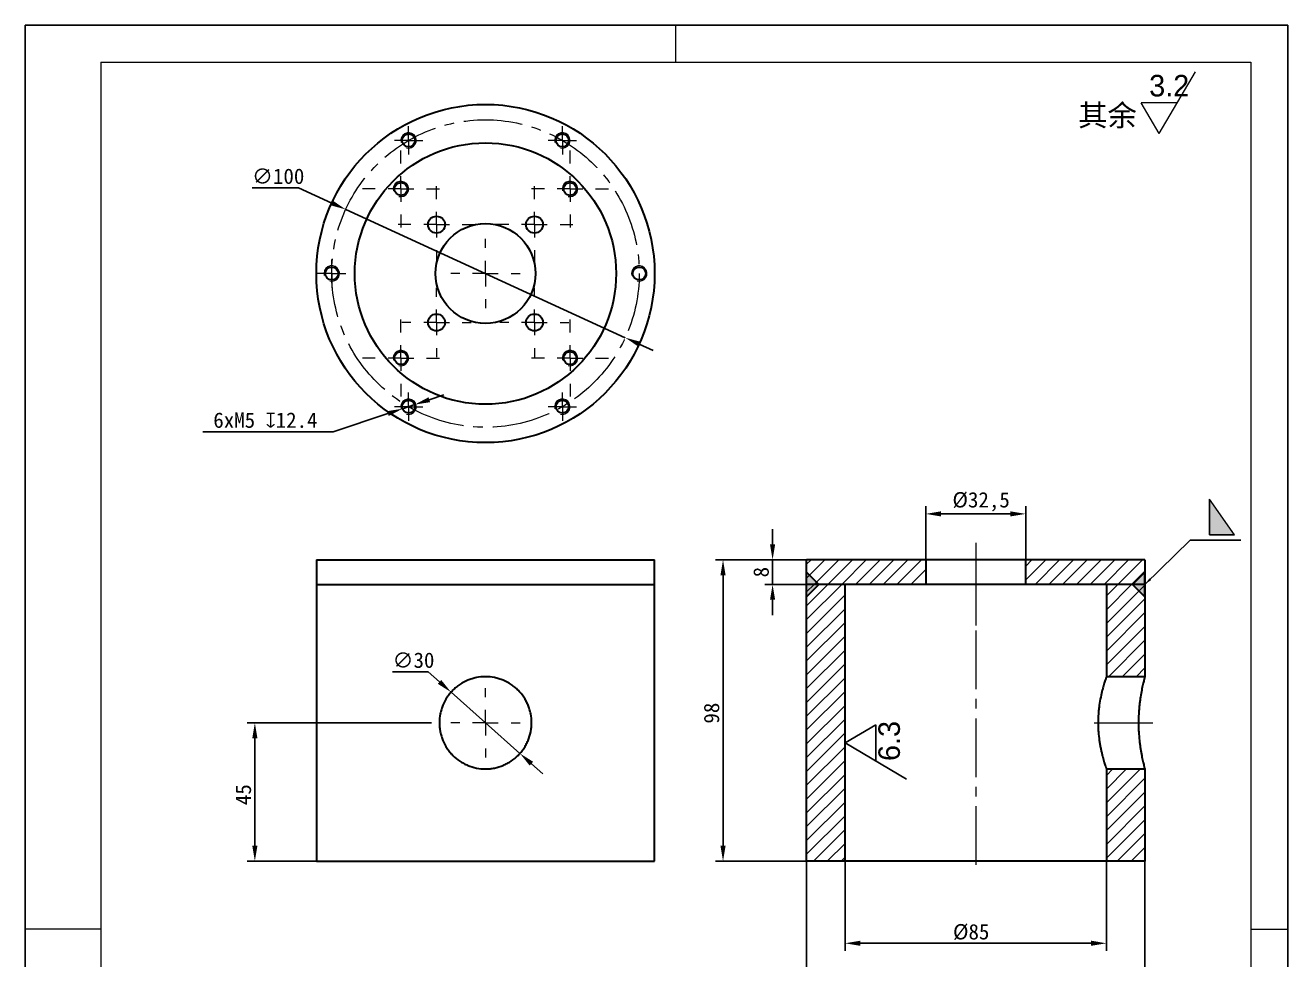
# Model space of a CAD drawing. Header units: millimetres. Extents: x 13 to 7248, y -1201 to 1478.
# Drawn here: x 3315.9 to 3726.5, y 291.4 to 595.3 of the extents above; entities that cross this region are included whole.
import ezdxf

# ---------------------------------------------------------------- set-up
doc = ezdxf.new("R2010")
doc.units = ezdxf.units.MM
doc.header["$LTSCALE"] = 5
doc.header["$PDSIZE"] = -1
doc.linetypes.add('CENTER2', pattern=[28.575, 19.05, -3.175, 3.175, -3.175])
doc.linetypes.add('SLD-实线', pattern=[0])
doc.layers.get('0').update_dxf_attribs({"lineweight": 30})
for name, color, linetype, lineweight in [('中心线层', 1, 'CENTER2', 13), ('剖面层', 2, 'Continuous', 15), ('粗实线', 7, 'SLD-实线', 15), ('细实线层', 5, 'Continuous', 15)]:
    doc.layers.add(name, color=color, linetype=linetype, lineweight=lineweight)
for name, color, linetype in [('图框', 7, 'SLD-实线'), ('文字层', 7, 'SLD-实线'), ('标注层', 96, 'SLD-实线'), ('标注线', 4, 'SLD-实线')]:
    doc.layers.add(name, color=color, linetype=linetype)
doc.styles.add('SLDTEXTSTYLE0', font='')
doc.styles.add('SLDTEXTSTYLE3', font='', dxfattribs={"bigfont": 'bigfont'})
doc.styles.get("Standard").update_dxf_attribs({"font": ''})
doc.styles.get('SLDTEXTSTYLE0').set_extended_font_data('汉仪长仿宋体')
doc.styles.get('SLDTEXTSTYLE3').set_extended_font_data('汉仪长仿宋体')
doc.styles.get('Standard').set_extended_font_data('SimSun')
doc.dimstyles.new('ISO-25', dxfattribs={"dimtxt": 2.5, "dimasz": 2.5, "dimexe": 1.25, "dimexo": 0, "dimtad": 1, "dimtoh": 1, "dimtxsty": 'Standard', "dimcen": 2.5, "dimclrt": 256, "dimadec": 0, "dimazin": 0, "dimtfac": 1, "dimtmove": 0, "dimatfit": 3, "dimfxl": 0, "dimarcsym": 0})
doc.dimstyles.new('副本2-1', dxfattribs={"dimscale": 2, "dimtxt": 2.5, "dimasz": 2.5, "dimexe": 1.25, "dimexo": 0, "dimtad": 1, "dimtoh": 1, "dimtxsty": 'Standard', "dimcen": 2.5, "dimclrt": 256, "dimadec": 0, "dimazin": 0, "dimtfac": 1, "dimtmove": 0, "dimatfit": 3, "dimfxl": 0, "dimarcsym": 0})
pattern_1 = [(45, (3310.934, 3.747), (-2.245064, 2.245064), [])]

# ---------------------------------------------------------------- blocks, each defined once
blk = doc.blocks.new('*D113')
at = {"layer": 'Defpoints', "color": 0}
for p in [(3448.11, 368.48), (3390.61, 323.48), (3410.61, 323.48)]:
    blk.add_point(p, dxfattribs=at)
at = {"layer": '标注层', "color": 0, "lineweight": -2}
for p, q in [((3448.11, 368.48), (3388.11, 368.48)), ((3390.61, 363.48), (3390.61, 328.48)), ((3410.61, 323.48), (3388.11, 323.48))]:
    blk.add_line(p, q, dxfattribs=at)
at = {"layer": '标注层', "color": 0}
for points in [[(3389.78, 363.48), (3391.45, 363.48), (3390.61, 368.48)], [(3389.78, 328.48), (3391.45, 328.48), (3390.61, 323.48)]]:
    blk.add_solid(points, dxfattribs=at)
at = {"layer": '标注层', "insert": (3384.36, 345.11), "char_height": 5, "attachment_point": 2, "rotation": 90}
blk.add_mtext('45', dxfattribs=at)
blk = doc.blocks.new('*D114')
at = {"layer": 'Defpoints', "color": 0}
for p in [(3454.41, 378.45), (3476.82, 358.51)]:
    blk.add_point(p, dxfattribs=at)
at = {"layer": '标注层', "color": 0, "lineweight": -2}
for p, q in [((3435.4, 385.1), (3446.94, 385.1)), ((3446.94, 385.1), (3450.67, 381.77)), ((3476.82, 358.51), (3454.41, 378.45)), ((3480.55, 355.18), (3484.29, 351.86))]:
    blk.add_line(p, q, dxfattribs=at)
at = {"layer": '标注层', "color": 0}
for points in [[(3451.22, 382.4), (3450.12, 381.15), (3454.41, 378.45)], [(3481.11, 355.81), (3480, 354.56), (3476.82, 358.51)]]:
    blk.add_solid(points, dxfattribs=at)
at = {"layer": '标注层', "insert": (3435.4, 391.35), "char_height": 5, "attachment_point": 1}
blk.add_mtext('∅30', dxfattribs=at)
blk = doc.blocks.new('SW_CENTERMARKSYMBOL_0')
at = {"color": 0, "linetype": 'SLD-实线', "lineweight": 0}
for p, q in [((0, 8.33), (0, 11.25)), ((0, 0), (0, 4.17)), ((-8.33, 0), (-11.25, 0)), ((0, 0), (-4.17, 0)), ((0, 0), (0, -4.17)), ((0, 0), (4.17, 0)), ((8.33, 0), (11.25, 0)), ((0, -8.33), (0, -11.25))]:
    blk.add_line(p, q, dxfattribs=at)
blk = doc.blocks.new('*D115')
at = {"layer": 'Defpoints', "color": 0}
for p in [(3582.56, 323.48), (3667.56, 323.48), (3667.56, 296.78)]:
    blk.add_point(p, dxfattribs=at)
at = {"layer": '标注层', "color": 0, "lineweight": -2}
for p, q in [((3582.56, 323.48), (3582.56, 294.28)), ((3667.56, 323.48), (3667.56, 294.28)), ((3587.56, 296.78), (3662.56, 296.78))]:
    blk.add_line(p, q, dxfattribs=at)
at = {"layer": '标注层', "color": 0}
for points in [[(3587.56, 297.62), (3587.56, 295.95), (3582.56, 296.78)], [(3662.56, 297.62), (3662.56, 295.95), (3667.56, 296.78)]]:
    blk.add_solid(points, dxfattribs=at)
at = {"layer": '标注层', "insert": (3623.58, 303.03), "char_height": 5, "attachment_point": 2}
blk.add_mtext('%%c85', dxfattribs=at)
blk = doc.blocks.new('*D116')
at = {"layer": 'Defpoints', "color": 0}
for p in [(3570.06, 323.48), (3680.06, 323.48), (3680.06, 279.48)]:
    blk.add_point(p, dxfattribs=at)
at = {"layer": '标注层', "color": 0, "lineweight": -2}
for p, q in [((3570.06, 323.48), (3570.06, 276.98)), ((3680.06, 323.48), (3680.06, 276.98)), ((3575.06, 279.48), (3675.06, 279.48))]:
    blk.add_line(p, q, dxfattribs=at)
at = {"layer": '标注层', "color": 0}
for points in [[(3575.06, 280.31), (3575.06, 278.64), (3570.06, 279.48)], [(3675.06, 280.31), (3675.06, 278.64), (3680.06, 279.48)]]:
    blk.add_solid(points, dxfattribs=at)
at = {"layer": '标注层', "insert": (3623.58, 285.73), "char_height": 5, "attachment_point": 2}
blk.add_mtext('%%c110', dxfattribs=at)
blk = doc.blocks.new('*D117')
at = {"layer": 'Defpoints', "color": 0}
for p in [(3641.31, 436.43), (3608.81, 421.48), (3641.31, 421.48)]:
    blk.add_point(p, dxfattribs=at)
at = {"layer": '标注层', "color": 0, "lineweight": -2}
for p, q in [((3608.81, 421.48), (3608.81, 438.93)), ((3613.81, 436.43), (3636.31, 436.43)), ((3641.31, 421.48), (3641.31, 438.93))]:
    blk.add_line(p, q, dxfattribs=at)
at = {"layer": '标注层', "color": 0}
for points in [[(3613.81, 437.26), (3613.81, 435.59), (3608.81, 436.43)], [(3636.31, 437.26), (3636.31, 435.59), (3641.31, 436.43)]]:
    blk.add_solid(points, dxfattribs=at)
at = {"layer": '标注层', "insert": (3626.81, 443.52), "char_height": 5, "attachment_point": 2}
blk.add_mtext('%%c32,5', dxfattribs=at)
blk = doc.blocks.new('*D118')
at = {"layer": 'Defpoints', "color": 0}
for p in [(3570.06, 421.48), (3558.99, 413.48), (3570.06, 413.48)]:
    blk.add_point(p, dxfattribs=at)
at = {"layer": '标注层', "color": 0, "lineweight": -2}
for p, q in [((3558.99, 426.48), (3558.99, 431.48)), ((3570.06, 421.48), (3556.49, 421.48)), ((3558.99, 421.48), (3558.99, 413.48)), ((3570.06, 413.48), (3556.49, 413.48)), ((3558.99, 408.48), (3558.99, 403.48))]:
    blk.add_line(p, q, dxfattribs=at)
at = {"layer": '标注层', "color": 0}
for points in [[(3558.15, 426.48), (3559.82, 426.48), (3558.99, 421.48)], [(3558.15, 408.48), (3559.82, 408.48), (3558.99, 413.48)]]:
    blk.add_solid(points, dxfattribs=at)
at = {"layer": '标注层', "insert": (3552.74, 417.48), "char_height": 5, "attachment_point": 2, "rotation": 90}
blk.add_mtext('8', dxfattribs=at)
blk = doc.blocks.new('*D119')
at = {"layer": 'Defpoints', "color": 0}
for p in [(3570.06, 421.48), (3542.87, 323.48), (3570.06, 323.48)]:
    blk.add_point(p, dxfattribs=at)
at = {"layer": '标注层', "color": 0, "lineweight": -2}
for p, q in [((3570.06, 421.48), (3540.37, 421.48)), ((3542.87, 416.48), (3542.87, 328.48)), ((3570.06, 323.48), (3540.37, 323.48))]:
    blk.add_line(p, q, dxfattribs=at)
at = {"layer": '标注层', "color": 0}
for points in [[(3542.04, 416.48), (3543.71, 416.48), (3542.87, 421.48)], [(3542.04, 328.48), (3543.71, 328.48), (3542.87, 323.48)]]:
    blk.add_solid(points, dxfattribs=at)
at = {"layer": '标注层', "insert": (3536.62, 371.63), "char_height": 5, "attachment_point": 2, "rotation": 90}
blk.add_mtext('98', dxfattribs=at)
blk = doc.blocks.new('SW_SFSYMBOL_1')
at = {"layer": '文字层', "color": 0}
for p, q in [((-18.64, 5.9), (-8.65, 11.8)), ((-8.65, 0), (-8.65, 11.8)), ((-18.64, 5.9), (1.35, -5.9))]:
    blk.add_line(p, q, dxfattribs=at)
at = {"layer": '文字层', "color": 0, "insert": (-7.81, 0), "char_height": 7, "attachment_point": 1, "rotation": 90, "style": 'SLDTEXTSTYLE3'}
blk.add_mtext('6.3', dxfattribs=at)
blk = doc.blocks.new('*D120')
at = {"layer": 'Defpoints', "color": 0}
for p in [(3420.17, 535.45), (3511.06, 493.74)]:
    blk.add_point(p, dxfattribs=at)
at = {"layer": '标注层', "color": 0, "lineweight": -2}
for p, q in [((3389.69, 542.5), (3404.8, 542.5)), ((3404.8, 542.5), (3415.62, 537.53)), ((3511.06, 493.74), (3420.17, 535.45)), ((3515.6, 491.66), (3520.15, 489.57))]:
    blk.add_line(p, q, dxfattribs=at)
at = {"layer": '标注层', "color": 0}
for points in [[(3415.97, 538.29), (3415.28, 536.78), (3420.17, 535.45)], [(3515.95, 492.42), (3515.25, 490.9), (3511.06, 493.74)]]:
    blk.add_solid(points, dxfattribs=at)
at = {"layer": '标注层', "insert": (3389.69, 548.75), "char_height": 5, "attachment_point": 1}
blk.add_mtext('∅100', dxfattribs=at)
blk = doc.blocks.new('*D121')
at = {"layer": 'Defpoints', "color": 0}
for p in [(3438.62, 470.63), (3442.6, 471.96)]:
    blk.add_point(p, dxfattribs=at)
at = {"layer": '标注层', "color": 0, "lineweight": -2}
for p, q in [((3447.34, 473.56), (3452.08, 475.15)), ((3416.11, 463.07), (3433.88, 469.04)), ((3442.6, 471.96), (3438.62, 470.63)), ((3373.69, 463.07), (3416.11, 463.07))]:
    blk.add_line(p, q, dxfattribs=at)
at = {"layer": '标注层', "color": 0}
for points in [[(3447.08, 474.35), (3447.61, 472.77), (3442.6, 471.96)], [(3433.62, 469.83), (3434.15, 468.25), (3438.62, 470.63)]]:
    blk.add_solid(points, dxfattribs=at)
at = {"layer": '标注层', "insert": (3373.69, 469.42), "char_height": 5, "attachment_point": 1}
blk.add_mtext(' 6xM5 {\\fGDT|b0|i0|c134|p2;x}12.4', dxfattribs=at)
blk = doc.blocks.new('SW_CENTERMARKSYMBOL_1')
at = {"color": 0, "linetype": 'SLD-实线', "lineweight": 0}
for p, q in [((0, 8.33), (0, 11.25)), ((0, 0), (0, 4.17)), ((-8.33, 0), (-11.25, 0)), ((0, 0), (-4.17, 0)), ((0, 0), (0, -4.17)), ((0, 0), (4.17, 0)), ((8.33, 0), (11.25, 0)), ((0, -8.33), (0, -11.25))]:
    blk.add_line(p, q, dxfattribs=at)
blk = doc.blocks.new('SW_CENTERMARKSYMBOL_2')
at = {"color": 0, "linetype": 'SLD-实线', "lineweight": 0}
for p, q in [((0, 8.33), (0, 11.25)), ((0, 0), (0, 4.17)), ((-8.33, 0), (-11.25, 0)), ((0, 0), (-4.17, 0)), ((0, 0), (0, -4.17)), ((0, 0), (4.17, 0)), ((8.33, 0), (11.25, 0)), ((0, -8.33), (0, -11.25))]:
    blk.add_line(p, q, dxfattribs=at)
blk = doc.blocks.new('SW_CENTERMARKSYMBOL_3')
at = {"color": 0, "linetype": 'SLD-实线', "lineweight": 0}
for p, q in [((0, 8.33), (0, 11.25)), ((0, 0), (0, 4.17)), ((-8.33, 0), (-11.25, 0)), ((0, 0), (-4.17, 0)), ((0, 0), (0, -4.17)), ((0, 0), (4.17, 0)), ((8.33, 0), (11.25, 0)), ((0, -8.33), (0, -11.25))]:
    blk.add_line(p, q, dxfattribs=at)
blk = doc.blocks.new('SW_CENTERMARKSYMBOL_4')
at = {"color": 0, "linetype": 'SLD-实线', "lineweight": 0}
for p, q in [((0, 8.33), (0, 12.5)), ((0, 0), (0, 4.17)), ((-8.33, 0), (-12.5, 0)), ((0, 0), (-4.17, 0)), ((0, 0), (0, -4.17)), ((0, 0), (4.17, 0)), ((8.33, 0), (12.5, 0)), ((0, -8.33), (0, -12.5))]:
    blk.add_line(p, q, dxfattribs=at)
blk = doc.blocks.new('SW_CENTERMARKSYMBOL_5')
at = {"color": 0, "linetype": 'SLD-实线', "lineweight": 0}
for p, q in [((0, 8.33), (0, 12.5)), ((0, 0), (0, 4.17)), ((-8.33, 0), (-12.5, 0)), ((0, 0), (-4.17, 0)), ((0, 0), (0, -4.17)), ((0, 0), (4.17, 0)), ((8.33, 0), (12.5, 0)), ((0, -8.33), (0, -12.5))]:
    blk.add_line(p, q, dxfattribs=at)
blk = doc.blocks.new('SW_CENTERMARKSYMBOL_6')
at = {"color": 0, "linetype": 'SLD-实线', "lineweight": 0}
for p, q in [((0, 8.33), (0, 12.5)), ((0, 0), (0, 4.17)), ((-8.33, 0), (-12.5, 0)), ((0, 0), (-4.17, 0)), ((0, 0), (0, -4.17)), ((0, 0), (4.17, 0)), ((8.33, 0), (12.5, 0)), ((0, -8.33), (0, -12.5))]:
    blk.add_line(p, q, dxfattribs=at)
blk = doc.blocks.new('SW_CENTERMARKSYMBOL_7')
at = {"color": 0, "linetype": 'SLD-实线', "lineweight": 0}
for p, q in [((0, 8.33), (0, 12.5)), ((0, 0), (0, 4.17)), ((-8.33, 0), (-12.5, 0)), ((0, 0), (-4.17, 0)), ((0, 0), (0, -4.17)), ((0, 0), (4.17, 0)), ((8.33, 0), (12.5, 0)), ((0, -8.33), (0, -12.5))]:
    blk.add_line(p, q, dxfattribs=at)
blk = doc.blocks.new('SW_CENTERMARKSYMBOL_8')
at = {"color": 0, "linetype": 'SLD-实线', "lineweight": 0}
for p, q in [((0, 8.33), (0, 12.5)), ((0, 0), (0, 4.17)), ((-8.33, 0), (-12.5, 0)), ((0, 0), (-4.17, 0)), ((0, 0), (0, -4.17)), ((0, 0), (4.17, 0)), ((8.33, 0), (12.5, 0)), ((0, -8.33), (0, -12.5))]:
    blk.add_line(p, q, dxfattribs=at)
blk = doc.blocks.new('SW_CENTERMARKSYMBOL_9')
at = {"color": 0, "linetype": 'SLD-实线', "lineweight": 0}
for p, q in [((0, 8.33), (0, 12.5)), ((0, 0), (0, 4.17)), ((-8.33, 0), (-12.5, 0)), ((0, 0), (-4.17, 0)), ((0, 0), (0, -4.17)), ((0, 0), (4.17, 0)), ((8.33, 0), (12.5, 0)), ((0, -8.33), (0, -12.5))]:
    blk.add_line(p, q, dxfattribs=at)
blk = doc.blocks.new('SW_CENTERMARKSYMBOL_11')
at = {"color": 0, "linetype": 'SLD-实线', "lineweight": 0}
for p, q in [((0, 2.5), (0, 4.6)), ((-2.5, 0), (-4.6, 0)), ((0, 0), (-2.5, 0)), ((0, 0), (0, 2.5)), ((0, 0), (0, -2.5)), ((0, 0), (2.5, 0)), ((2.5, 0), (4.6, 0)), ((0, -2.5), (0, -4.6))]:
    blk.add_line(p, q, dxfattribs=at)
blk = doc.blocks.new('SW_CENTERMARKSYMBOL_12')
at = {"color": 0, "linetype": 'SLD-实线', "lineweight": 0}
for p, q in [((0, 2.5), (0, 4.6)), ((-2.5, 0), (-4.6, 0)), ((0, 0), (-2.5, 0)), ((0, 0), (0, 2.5)), ((0, 0), (0, -2.5)), ((0, 0), (2.5, 0)), ((2.5, 0), (4.6, 0)), ((0, -2.5), (0, -4.6))]:
    blk.add_line(p, q, dxfattribs=at)
blk = doc.blocks.new('SW_CENTERMARKSYMBOL_13')
at = {"color": 0, "linetype": 'SLD-实线', "lineweight": 0}
for p, q in [((0, 2.5), (0, 4.6)), ((-2.5, 0), (-4.6, 0)), ((0, 0), (-2.5, 0)), ((0, 0), (0, 2.5)), ((0, 0), (0, -2.5)), ((0, 0), (2.5, 0)), ((2.5, 0), (4.6, 0)), ((0, -2.5), (0, -4.6))]:
    blk.add_line(p, q, dxfattribs=at)
blk = doc.blocks.new('SW_CENTERMARKSYMBOL_14')
at = {"color": 0, "linetype": 'SLD-实线', "lineweight": 0}
for p, q in [((0, 2.5), (0, 4.6)), ((-2.5, 0), (-4.6, 0)), ((0, 0), (-2.5, 0)), ((0, 0), (0, 2.5)), ((0, 0), (0, -2.5)), ((0, 0), (2.5, 0)), ((2.5, 0), (4.6, 0)), ((0, -2.5), (0, -4.6))]:
    blk.add_line(p, q, dxfattribs=at)
blk = doc.blocks.new('SW_CENTERMARKSYMBOL_15')
at = {"color": 0, "linetype": 'SLD-实线', "lineweight": 0}
for p, q in [((0, 2.5), (0, 4.6)), ((-2.5, 0), (-4.6, 0)), ((0, 0), (-2.5, 0)), ((0, 0), (0, 2.5)), ((0, 0), (0, -2.5)), ((0, 0), (2.5, 0)), ((2.5, 0), (4.6, 0)), ((0, -2.5), (0, -4.6))]:
    blk.add_line(p, q, dxfattribs=at)
blk = doc.blocks.new('SW_SFSYMBOL_0')
at = {"color": 0, "linetype": 'SLD-实线', "lineweight": 0}
for p, q in [((8.2, -25), (37.7, 25)), ((8.2, -25), (-6.5, 0)), ((23, 0), (-6.5, 0))]:
    blk.add_line(p, q, dxfattribs=at)
at = {"color": 0, "linetype": 'SLD-实线', "lineweight": 0, "insert": (0, 22.6), "char_height": 17.5, "attachment_point": 1, "style": 'SLDTEXTSTYLE3'}
blk.add_mtext('3.2', dxfattribs=at)

msp = doc.modelspace()

# ---------------------------------------------------------------- hatches: boundary and pattern name
for points in [[(3574.0617, 413.478), (3570.0617, 409.478), (3570.0617, 417.478)], [(3680.0617, 417.478), (3676.0617, 413.478), (3680.0617, 409.478)]]:
    msp.add_hatch(color=256).paths.add_polyline_path(points, flags=0)
at = {"layer": '剖面层'}
msp.add_hatch(color=256, dxfattribs=at).paths.add_polyline_path([(3701.1158, 441.2475), (3701.1158, 429.6531), (3709.1804, 429.6531)])
h = msp.add_hatch(dxfattribs=at)
h.set_pattern_fill('ANSI31', color=256, style=0)
h.set_pattern_definition(pattern_1)
h.paths.add_polyline_path([(3570.0617, 413.478), (3608.8117, 413.478), (3608.8117, 421.478), (3570.0617, 421.478)], flags=0)
h = msp.add_hatch(dxfattribs=at)
h.set_pattern_fill('ANSI31', color=256, style=0)
h.set_pattern_definition(pattern_1)
h.paths.add_polyline_path([(3680.0617, 421.478), (3641.3117, 421.478), (3641.3117, 413.478), (3680.0617, 413.478)], flags=0)
h = msp.add_hatch(dxfattribs=at)
h.set_pattern_fill('ANSI31', color=256, style=0)
h.set_pattern_definition(pattern_1)
h.paths.add_polyline_path([(3570.0617, 323.478), (3582.5617, 323.478), (3582.5617, 413.478), (3570.0617, 413.478)], flags=0)
h = msp.add_hatch(dxfattribs=at)
h.set_pattern_fill('ANSI31', color=256, style=0)
h.set_pattern_definition(pattern_1)
h.paths.add_polyline_path([(3680.0617, 413.478), (3667.5617, 413.478), (3667.5617, 383.478), (3680.0617, 383.478)], flags=0)
h = msp.add_hatch(dxfattribs=at)
h.set_pattern_fill('ANSI31', color=256, style=0)
h.set_pattern_definition(pattern_1)
h.paths.add_polyline_path([(3680.0617, 323.478), (3680.0617, 353.478), (3667.5617, 353.478), (3667.5617, 323.478)], flags=0)

# ---------------------------------------------------------------- linework, layer by layer
for p, q in [((3410.6123, 421.478), (3410.6123, 413.4781)), ((3410.6123, 421.478), (3520.6123, 421.478)), ((3520.6123, 413.4781), (3520.6123, 421.478)), ((3570.0617, 413.478), (3570.0617, 421.478)), ((3608.8117, 421.478), (3570.0617, 421.478)), ((3608.8117, 421.478), (3608.8117, 413.478)), ((3641.3117, 421.478), (3608.8117, 421.478)), ((3641.3117, 413.478), (3641.3117, 421.478)), ((3680.0617, 421.478), (3641.3117, 421.478)), ((3680.0617, 421.478), (3680.0617, 413.478)), ((3570.0617, 417.478), (3574.0617, 413.478)), ((3570.0617, 409.478), (3570.0617, 417.478)), ((3680.0617, 417.478), (3676.0617, 413.478)), ((3680.0617, 409.478), (3680.0617, 417.478)), ((3410.6123, 413.4781), (3410.6123, 323.478)), ((3410.6123, 413.4781), (3520.6123, 413.4781)), ((3520.6123, 323.478), (3520.6123, 413.4781)), ((3570.0617, 323.478), (3570.0617, 413.478)), ((3582.5617, 413.478), (3570.0617, 413.478)), ((3608.8117, 413.478), (3570.0617, 413.478)), ((3574.0617, 413.478), (3570.0617, 409.478)), ((3582.5617, 323.478), (3582.5617, 413.478)), ((3641.3117, 413.478), (3608.8117, 413.478)), ((3680.0617, 413.478), (3641.3117, 413.478)), ((3667.5617, 413.478), (3667.5617, 383.478)), ((3680.0617, 413.478), (3667.5617, 413.478)), ((3676.0617, 413.478), (3680.0617, 409.478)), ((3680.0617, 413.478), (3680.0617, 383.478)), ((3680.0617, 383.478), (3667.5617, 383.478)), ((3667.5617, 353.478), (3667.5617, 323.478)), ((3667.5617, 353.478), (3680.0617, 353.478)), ((3680.0617, 353.478), (3680.0617, 323.478)), ((3410.6123, 323.478), (3520.6123, 323.478)), ((3582.5617, 323.478), (3570.0617, 323.478)), ((3667.5617, 323.478), (3582.5617, 323.478)), ((3680.0617, 323.478), (3667.5617, 323.478))]:
    msp.add_line(p, q)
for centre, radius in [((3465.6123, 514.597), 55), ((3440.6123, 557.8982), 2.1), ((3490.6123, 557.8982), 2.1), ((3465.6123, 514.597), 42.5), ((3438.1123, 542.097), 2.1), ((3493.1123, 542.097), 2.1), ((3449.7024, 530.5069), 2.75), ((3465.6123, 514.597), 16.25), ((3481.5222, 530.5069), 2.75), ((3415.6123, 514.597), 2.1), ((3515.6123, 514.597), 2.1), ((3449.7024, 498.6871), 2.75), ((3481.5222, 498.6871), 2.75), ((3438.1123, 487.097), 2.1), ((3493.1123, 487.097), 2.1), ((3440.6123, 471.2957), 2.1), ((3490.6123, 471.2957), 2.1)]:
    msp.add_circle(centre, radius)
for points, knots in [([(3465.6123, 383.478), (3466.6084, 383.478), (3467.5868, 383.3798), (3469.0295, 383.0919), (3469.5062, 382.9722), (3470.451, 382.6848), (3470.9193, 382.5165), (3472.2801, 381.9505), (3473.1399, 381.4894), (3474.3601, 380.673), (3474.7572, 380.3782), (3475.5159, 379.7546), (3475.8773, 379.4264), (3476.9095, 378.3938), (3477.5286, 377.6418), (3478.3509, 376.4135), (3478.6045, 375.9909), (3479.0661, 375.1289), (3479.2752, 374.6881), (3479.65, 373.7868), (3479.8157, 373.3263), (3480.1029, 372.385), (3480.2248, 371.9014), (3480.5153, 370.4476), (3480.6117, 369.4713), (3480.6127, 367.996), (3480.5889, 367.5025), (3480.4912, 366.5117), (3480.4182, 366.0231), (3480.1296, 364.5773), (3479.8449, 363.64), (3479.2779, 362.2735), (3479.0653, 361.8253), (3478.6023, 360.9613), (3478.351, 360.543), (3477.8092, 359.7331), (3477.5188, 359.3416), (3476.8983, 358.5853), (3476.5662, 358.2188), (3475.5259, 357.1783), (3474.7738, 356.5609), (3473.5583, 355.7462), (3473.1384, 355.4934), (3472.2681, 355.0265), (3471.8223, 354.8151), (3470.4653, 354.251), (3469.53, 353.9651), (3468.0796, 353.6741), (3467.5854, 353.6002), (3466.6011, 353.5025), (3466.1096, 353.4783), (3464.637, 353.4776), (3463.6557, 353.5731), (3461.7068, 353.9614), (3460.7686, 354.248), (3459.4127, 354.8104), (3458.9694, 355.0202), (3458.1003, 355.4853), (3457.6763, 355.74), (3456.4566, 356.5562), (3455.7044, 357.1736), (3454.6661, 358.2106), (3454.3336, 358.577), (3453.711, 359.3348), (3453.4201, 359.7266), (3452.6073, 360.9404), (3452.1444, 361.8001), (3451.574, 363.1705), (3451.4071, 363.6354), (3451.121, 364.5738), (3451.0014, 365.0486), (3450.8088, 366.009), (3450.7358, 366.4947), (3450.6376, 367.4775), (3450.6126, 367.9771), (3450.6119, 369.4608), (3450.7084, 370.4376), (3450.996, 371.8847), (3451.1164, 372.3657), (3451.4045, 373.3137), (3451.5708, 373.7765), (3452.1337, 375.1328), (3452.5941, 375.9944), (3453.4151, 377.2227), (3453.709, 377.6185), (3454.3286, 378.3733), (3454.6555, 378.734), (3455.343, 379.4223), (3455.7037, 379.75), (3456.4597, 380.3721), (3456.8572, 380.6677), (3458.0804, 381.487), (3458.9397, 381.9478), (3460.2949, 382.5124), (3460.7577, 382.6794), (3461.7066, 382.9691), (3462.1866, 383.0899), (3463.6354, 383.3798), (3464.6163, 383.478), (3465.6123, 383.478)], [0, 0, 0, 0, 0.03125, 0.03125, 0.046875, 0.046875, 0.0625, 0.0625, 0.09375, 0.09375, 0.109375, 0.109375, 0.125, 0.125, 0.15625, 0.15625, 0.171875, 0.171875, 0.1875, 0.1875, 0.203125, 0.203125, 0.21875, 0.21875, 0.25, 0.25, 0.265625, 0.265625, 0.28125, 0.28125, 0.3125, 0.3125, 0.328125, 0.328125, 0.34375, 0.34375, 0.359375, 0.359375, 0.375, 0.375, 0.40625, 0.40625, 0.421875, 0.421875, 0.4375, 0.4375, 0.46875, 0.46875, 0.484375, 0.484375, 0.5, 0.5, 0.53125, 0.53125, 0.5625, 0.5625, 0.578125, 0.578125, 0.59375, 0.59375, 0.625, 0.625, 0.640625, 0.640625, 0.65625, 0.65625, 0.6875, 0.6875, 0.703125, 0.703125, 0.71875, 0.71875, 0.734375, 0.734375, 0.75, 0.75, 0.78125, 0.78125, 0.796875, 0.796875, 0.8125, 0.8125, 0.84375, 0.84375, 0.859375, 0.859375, 0.875, 0.875, 0.890625, 0.890625, 0.90625, 0.90625, 0.9375, 0.9375, 0.953125, 0.953125, 0.96875, 0.96875, 1, 1, 1, 1]), ([(3667.5617, 383.478), (3667.5617, 383.478), (3667.5265, 383.3791), (3667.426, 383.0894), (3667.3845, 382.9692), (3667.2865, 382.6802), (3667.2298, 382.5114), (3667.0433, 381.9441), (3666.8958, 381.4825), (3666.6516, 380.6658), (3666.5659, 380.371), (3666.3922, 379.7496), (3666.3039, 379.4226), (3666.0387, 378.3931), (3665.8612, 377.6427), (3665.5251, 376.0065), (3665.3721, 375.1471), (3665.1782, 373.7961), (3665.1194, 373.3354), (3665.016, 372.3921), (3664.9713, 371.9072), (3664.8638, 370.4521), (3664.8268, 369.4734), (3664.8265, 367.9921), (3664.8357, 367.4946), (3664.8726, 366.502), (3664.9001, 366.0126), (3665.0071, 364.5644), (3665.1115, 363.6251), (3665.308, 362.2554), (3665.3796, 361.8102), (3665.5309, 360.9491), (3665.6108, 360.532), (3665.7769, 359.7237), (3665.8631, 359.3327), (3666.0391, 358.5767), (3666.1291, 358.2118), (3666.3956, 357.1784), (3666.5702, 356.5627), (3666.8139, 355.7477), (3666.8924, 355.4932), (3667.0393, 355.0273), (3667.1073, 354.8172), (3667.2927, 354.2537), (3667.3914, 353.9664), (3667.493, 353.6736), (3667.5189, 353.5997), (3667.5531, 353.5022), (3667.5617, 353.478), (3667.5617, 353.478)], [0, 0, 0, 0, 0.0625, 0.0625, 0.09375, 0.09375, 0.125, 0.125, 0.1875, 0.1875, 0.21875, 0.21875, 0.25, 0.25, 0.3125, 0.3125, 0.375, 0.375, 0.40625, 0.40625, 0.4375, 0.4375, 0.5, 0.5, 0.53125, 0.53125, 0.5625, 0.5625, 0.625, 0.625, 0.65625, 0.65625, 0.6875, 0.6875, 0.71875, 0.71875, 0.75, 0.75, 0.8125, 0.8125, 0.84375, 0.84375, 0.875, 0.875, 0.9375, 0.9375, 0.96875, 0.96875, 1, 1, 1, 1]), ([(3680.0617, 383.478), (3680.0617, 383.478), (3680.0347, 383.3798), (3679.9575, 383.0918), (3679.9257, 382.9721), (3679.8504, 382.6846), (3679.8069, 382.5162), (3679.6635, 381.9501), (3679.5502, 381.4888), (3679.363, 380.6722), (3679.2973, 380.3773), (3679.1639, 379.7536), (3679.0962, 379.4254), (3678.8933, 378.3925), (3678.758, 377.6403), (3678.5666, 376.4117), (3678.5054, 375.9891), (3678.3911, 375.1269), (3678.3377, 374.686), (3678.2402, 373.7845), (3678.1961, 373.3239), (3678.1185, 372.3824), (3678.085, 371.8987), (3678.0044, 370.4447), (3677.9768, 369.4682), (3677.9767, 367.9928), (3677.9835, 367.4992), (3678.0111, 366.5082), (3678.0316, 366.0196), (3678.1118, 364.5737), (3678.19, 363.6363), (3678.3377, 362.2698), (3678.392, 361.8216), (3678.5067, 360.9576), (3678.5674, 360.5393), (3678.6936, 359.7295), (3678.759, 359.338), (3678.8929, 358.5818), (3678.9617, 358.2153), (3679.1662, 357.1751), (3679.3002, 356.5578), (3679.4869, 355.7434), (3679.5467, 355.4907), (3679.6599, 355.024), (3679.7125, 354.8128), (3679.8552, 354.2492), (3679.9309, 353.9636), (3680.0087, 353.6731), (3680.0287, 353.5993), (3680.0551, 353.5021), (3680.0617, 353.478), (3680.0617, 353.478)], [0, 0, 0, 0, 0.0625, 0.0625, 0.09375, 0.09375, 0.125, 0.125, 0.1875, 0.1875, 0.21875, 0.21875, 0.25, 0.25, 0.3125, 0.3125, 0.34375, 0.34375, 0.375, 0.375, 0.40625, 0.40625, 0.4375, 0.4375, 0.5, 0.5, 0.53125, 0.53125, 0.5625, 0.5625, 0.625, 0.625, 0.65625, 0.65625, 0.6875, 0.6875, 0.71875, 0.71875, 0.75, 0.75, 0.8125, 0.8125, 0.84375, 0.84375, 0.875, 0.875, 0.9375, 0.9375, 0.96875, 0.96875, 1, 1, 1, 1])]:
    msp.add_open_spline(points, degree=3, knots=knots)
at = {"layer": '中心线层', "ltscale": 0.2}
for p, q in [((3625.0617, 427.0563), (3625.0617, 319.478)), ((3663.5617, 368.478), (3684.0617, 368.478))]:
    msp.add_line(p, q, dxfattribs=at)
at = {"layer": '中心线层'}
msp.add_line((3625.0617, 421.478), (3625.0617, 400.1096), dxfattribs=at)
at = {"layer": '中心线层', "ltscale": 0.2}
msp.add_circle((3465.6123, 514.597), 50, dxfattribs=at)
at = {"layer": '剖面层'}
msp.add_line((3709.1804, 429.6531), (3701.1158, 441.2475), dxfattribs=at)
at = {"layer": '图框'}
for p, q in [((3315.934, 595.347), (3726.534, 595.347)), ((3315.934, 595.347), (3315.934, 6.747)), ((3726.534, 595.347), (3726.534, 6.747))]:
    msp.add_line(p, q, dxfattribs=at)
at = {"layer": '标注线'}
for p, q in [((3701.1158, 441.2475), (3701.1158, 429.6531)), ((3701.1158, 429.6531), (3709.1804, 429.6531))]:
    msp.add_line(p, q, dxfattribs=at)
at = {"layer": '粗实线'}
for p, q in [((3527.534, 583.347), (3527.534, 595.347)), ((3340.534, 583.347), (3714.534, 583.347)), ((3340.534, 583.347), (3340.534, 19.347)), ((3714.534, 583.347), (3714.534, 19.347)), ((3340.534, 301.347), (3315.934, 301.347)), ((3714.534, 301.347), (3726.534, 301.347))]:
    msp.add_line(p, q, dxfattribs=at)
at = {"layer": '细实线层'}
for centre in [(3440.6123, 557.8982), (3490.6123, 557.8982), (3438.1123, 542.097), (3493.1123, 542.097), (3415.6123, 514.597), (3515.6123, 514.597), (3438.1123, 487.097), (3493.1123, 487.097), (3440.6123, 471.2957), (3490.6123, 471.2957)]:
    msp.add_arc(centre, 2.5, 255, 195, dxfattribs=at)

# ---------------------------------------------------------------- block references
for name, p in [('SW_CENTERMARKSYMBOL_12', (3440.6123, 557.8982)), ('SW_CENTERMARKSYMBOL_11', (3490.6123, 557.8982)), ('SW_CENTERMARKSYMBOL_13', (3415.6123, 514.597)), ('SW_CENTERMARKSYMBOL_14', (3440.6123, 471.2957)), ('SW_CENTERMARKSYMBOL_15', (3490.6123, 471.2957))]:
    msp.add_blockref(name, p)
at = {"layer": '中心线层'}
for name, p in [('SW_CENTERMARKSYMBOL_8', (3438.1123, 542.097)), ('SW_CENTERMARKSYMBOL_9', (3493.1123, 542.097)), ('SW_CENTERMARKSYMBOL_4', (3449.7024, 530.5069)), ('SW_CENTERMARKSYMBOL_5', (3481.5222, 530.5069)), ('SW_CENTERMARKSYMBOL_2', (3449.7024, 498.6871)), ('SW_CENTERMARKSYMBOL_3', (3481.5222, 498.6871)), ('SW_CENTERMARKSYMBOL_6', (3438.1123, 487.097)), ('SW_CENTERMARKSYMBOL_7', (3493.1123, 487.097)), ('SW_CENTERMARKSYMBOL_0', (3465.6123, 368.478))]:
    msp.add_blockref(name, p, dxfattribs=at)
at = {"layer": '中心线层', "ltscale": 0.2}
msp.add_blockref('SW_CENTERMARKSYMBOL_1', (3465.6123, 514.597), dxfattribs=at)
at = {"layer": '文字层', "xscale": 0.4000000000000909, "yscale": 0.4000000000000004, "zscale": 0.4}
msp.add_blockref('SW_SFSYMBOL_0', (3681.4744, 570.1573), dxfattribs=at)
at = {"layer": '文字层'}
msp.add_blockref('SW_SFSYMBOL_1', (3601.2063, 356.0606), dxfattribs=at)

# ---------------------------------------------------------------- texts
at = {"layer": '文字层', "insert": (3658.3629, 569.5512), "char_height": 7, "attachment_point": 1, "style": 'SLDTEXTSTYLE0'}
msp.add_mtext('其余', dxfattribs=at)

# ---------------------------------------------------------------- dimensions: what is measured, and where the dimension line sits
at = {"layer": '标注层'}
dim = msp.add_diameter_dim_2p(p1=(3511.0565, 493.7444), p2=(3420.1682, 535.4495), dimstyle='副本2-1', dxfattribs=at)
dim.commit()
dim.dimension.update_dxf_attribs({"geometry": '*D120', "text_midpoint": (3396.6225, 542.5008), "dimtype": 163})
dim = msp.add_diameter_dim_2p(p1=(3442.6031, 471.9642), p2=(3438.6216, 470.6272), text=' 6xM5 {\\fGDT|b0|i0|c134|p2;x}12.4', dimstyle='副本2-1', dxfattribs=at)
dim.commit()
dim.dimension.update_dxf_attribs({"geometry": '*D121', "text_midpoint": (3394.2755, 463.0664), "dimtype": 163})
for base, p1, p2, picture, middle in [((3641.3117, 436.4276), (3608.8117, 421.478), (3641.3117, 421.478), '*D117', (3626.8063, 436.4276)), ((3680.0617, 279.478), (3570.0617, 323.478), (3680.0617, 323.478), '*D116', (3623.5782, 279.478)), ((3667.5617, 296.7826), (3582.5617, 323.478), (3667.5617, 323.478), '*D115', (3623.5782, 296.7826))]:
    dim = msp.add_linear_dim(base=base, p1=p1, p2=p2, text='%%c<>', dimstyle='副本2-1', dxfattribs=at)
    dim.commit()
    dim.dimension.update_dxf_attribs({"geometry": picture, "text_midpoint": middle, "dimtype": 160})
for base, p1, p2, picture, middle in [((3558.9883, 413.478), (3570.0617, 421.478), (3570.0617, 413.478), '*D118', (3558.9883, 417.478)), ((3542.8731, 323.478), (3570.0617, 421.478), (3570.0617, 323.478), '*D119', (3542.8731, 371.6311)), ((3390.6123, 323.478), (3448.1123, 368.478), (3410.6123, 323.478), '*D113', (3390.6123, 345.1082))]:
    dim = msp.add_linear_dim(base=base, p1=p1, p2=p2, angle=90, dimstyle='副本2-1', dxfattribs=at)
    dim.commit()
    dim.dimension.update_dxf_attribs({"geometry": picture, "text_midpoint": middle, "dimtype": 160})
dim = msp.add_diameter_dim_2p(p1=(3476.8186, 358.5072), p2=(3454.406, 378.4489), dimstyle='副本2-1', dxfattribs=at)
dim.commit()
dim.dimension.update_dxf_attribs({"geometry": '*D114', "text_midpoint": (3440.5442, 385.0962)})

# ---------------------------------------------------------------- leaders
at = {"layer": '标注线'}
msp.add_leader([(3680.0617, 413.478), (3694.8433, 427.8936), (3711.3182, 427.8936)], dimstyle='ISO-25', override={"dimgap": 0.625, "dimtad": 0}, dxfattribs=at)

doc.saveas('drawing.dxf')
